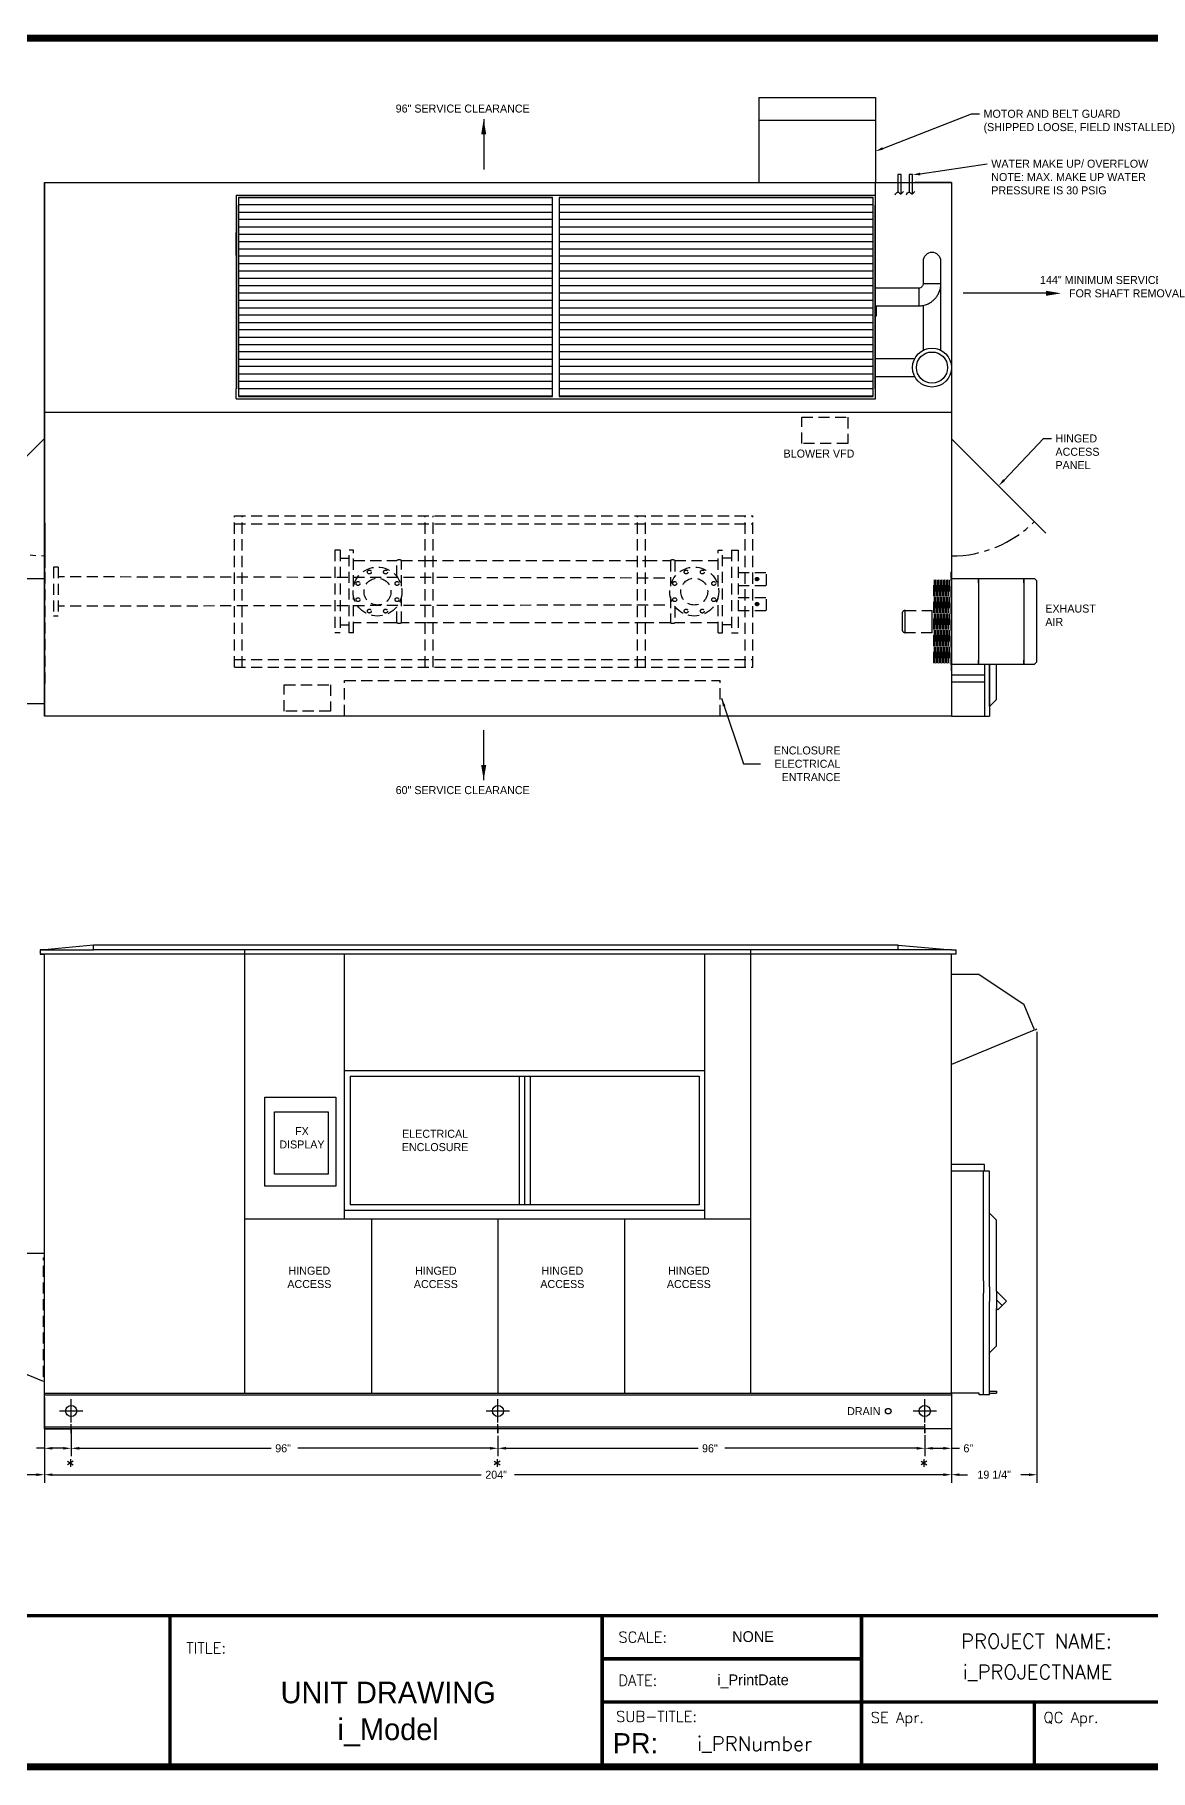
# Model space of a CAD drawing. Header units: inches. Extents: x -268 to 373, y -127 to 277.
# Drawn here: x -34.4 to 216.5, y -118.4 to 272 of the extents above; entities that cross this region are included whole.
import ezdxf
from ezdxf.enums import TextEntityAlignment as Align

# ---------------------------------------------------------------- set-up
doc = ezdxf.new("R2010")
doc.units = ezdxf.units.IN
doc.header["$MEASUREMENT"] = 0
doc.linetypes.add('CENTER', pattern=[2, 1.25, -0.25, 0.25, -0.25])
doc.linetypes.add('HIDDEN', pattern=[0.375, 0.25, -0.125])
doc.layers.get('0').update_dxf_attribs({"color": 10})
doc.layers.get('Defpoints').update_dxf_attribs({"color": 10})
doc.styles.add('ROMANS', font='romans.shx', dxfattribs={"height": 0.125})
doc.styles.add('SIMPLEX', font='SIMPLEX')
doc.dimstyles.get("Standard").update_dxf_attribs({"dimscale": 10, "dimtxt": 0.18, "dimasz": 0.18, "dimexe": 0.18, "dimexo": 0.0625, "dimgap": 0.09, "dimtad": 0, "dimtih": 1, "dimtoh": 1, "dimdec": 4, "dimzin": 0, "dimdsep": 46, "dimlunit": 5, "dimtxsty": 'Standard', "dimcen": -0.2, "dimadec": 0, "dimazin": 0, "dimtfac": 1, "dimtdec": 4, "dimtofl": 0, "dimtmove": 0, "dimatfit": 3, "dimfxl": 1, "dimfrac": 2, "dimtolj": 1, "dimtzin": 0, "dimarcsym": 0})

# ---------------------------------------------------------------- blocks, each defined once
blk = doc.blocks.new('*D17')
at = {"color": 0, "lineweight": -2, "ltscale": 5}
for p, q in [((-59.63, -20.35), (-59.63, -53.72)), ((-32.19, -34.58), (-32.19, -53.72)), ((-57.83, -51.92), (-53.11, -51.92)), ((-33.99, -51.92), (-38.71, -51.92))]:
    blk.add_line(p, q, dxfattribs=at)
at = {"color": 0, "ltscale": 5}
for points in [[(-57.83, -51.62), (-57.83, -52.22), (-59.63, -51.92)], [(-33.99, -51.62), (-33.99, -52.22), (-32.19, -51.92)]]:
    blk.add_solid(points, dxfattribs=at)
at = {"layer": 'Defpoints', "color": 0, "ltscale": 5}
for p in [(-59.63, -19.72), (-32.19, -33.95), (-32.19, -51.92)]:
    blk.add_point(p, dxfattribs=at)
at = {"color": 0, "ltscale": 5, "insert": (-45.91, -51.92), "char_height": 1.8, "attachment_point": 5}
blk.add_mtext('\\A1;27 7/16"', dxfattribs=at)
blk = doc.blocks.new('*D18')
at = {"color": 0, "lineweight": -2, "ltscale": 5}
for p, q in [((191.05, 47.71), (191.05, -53.72)), ((171.81, -34.2), (171.81, -53.72)), ((173.61, -51.92), (175.43, -51.92)), ((189.25, -51.92), (187.43, -51.92))]:
    blk.add_line(p, q, dxfattribs=at)
at = {"color": 0, "ltscale": 5}
for points in [[(173.61, -51.62), (173.61, -52.22), (171.81, -51.92)], [(189.25, -51.62), (189.25, -52.22), (191.05, -51.92)]]:
    blk.add_solid(points, dxfattribs=at)
at = {"layer": 'Defpoints', "color": 0, "ltscale": 5}
for p in [(191.05, 48.34), (171.81, -33.58), (171.81, -51.92)]:
    blk.add_point(p, dxfattribs=at)
at = {"color": 0, "ltscale": 5, "insert": (181.43, -51.92), "char_height": 1.8, "attachment_point": 5}
blk.add_mtext('\\A1;19 1/4"', dxfattribs=at)

msp = doc.modelspace()

# ---------------------------------------------------------------- linework, layer by layer
at = {"color": 1, "linetype": 'Continuous'}
for p, q in [((128.45415, 257.83763), (128.45415, 252.74663)), ((128.45415, 257.83763), (154.70415, 257.83763)), ((154.70415, 257.83763), (154.70415, 252.74663)), ((128.45415, 252.74663), (154.70415, 252.74663)), ((128.45415, 252.74663), (128.45415, 238.71263)), ((154.70415, 252.74663), (154.70415, 238.71263)), ((10.95415, 238.71263), (154.70415, 238.71263)), ((154.70415, 235.83763), (154.70415, 238.71263)), ((10.95415, 235.83763), (154.70415, 235.83763)), ((82.07915, 235.33763), (11.45415, 235.33763)), ((11.45415, 235.33763), (11.45415, 190.58763)), ((82.07915, 235.26749), (11.45415, 235.26749)), ((82.07915, 190.58763), (82.07915, 235.33763)), ((154.20415, 235.33763), (83.57915, 235.33763)), ((83.57915, 235.33763), (83.57915, 190.58763)), ((154.20415, 235.26749), (83.57915, 235.26749)), ((154.20415, 190.58763), (154.20415, 235.33763)), ((154.70415, 233.58763), (154.70415, 235.83763)), ((82.07915, 233.66749), (11.45415, 233.66749)), ((11.45415, 192.33763), (11.45415, 233.58763)), ((82.07915, 231.9786), (11.45415, 231.9786)), ((82.07915, 230.3786), (11.45415, 230.3786)), ((11.47015, 192.33763), (11.47015, 233.58763)), ((154.20415, 233.66749), (83.57915, 233.66749)), ((154.20415, 231.9786), (83.57915, 231.9786)), ((154.20415, 230.3786), (83.57915, 230.3786)), ((154.68815, 233.58763), (154.70415, 233.58763)), ((154.68815, 192.33763), (154.68815, 233.58763)), ((154.70415, 192.33763), (154.70415, 233.58763)), ((10.95415, 224.57276), (10.95415, 227.44776)), ((82.07915, 228.68971), (11.45415, 228.68971)), ((82.07915, 227.00082), (11.45415, 227.00082)), ((154.20415, 228.68971), (83.57915, 228.68971)), ((154.20415, 227.00082), (83.57915, 227.00082)), ((10.95415, 222.32276), (10.95415, 224.57276)), ((82.07915, 225.40082), (11.45415, 225.40082)), ((82.07915, 223.71193), (11.45415, 223.71193)), ((154.20415, 225.40082), (83.57915, 225.40082)), ((154.20415, 223.71193), (83.57915, 223.71193)), ((10.97015, 222.32276), (10.95415, 222.32276)), ((82.07915, 222.11193), (11.45415, 222.11193)), ((82.07915, 220.42305), (11.45415, 220.42305)), ((82.07915, 218.73416), (11.45415, 218.73416)), ((154.20415, 222.11193), (83.57915, 222.11193)), ((154.20415, 220.42305), (83.57915, 220.42305)), ((154.20415, 218.73416), (83.57915, 218.73416)), ((165.43815, 220.97854), (165.43815, 217.97854)), ((169.43815, 217.97854), (169.43815, 220.97854)), ((82.07915, 217.13416), (11.45415, 217.13416)), ((82.07915, 215.44527), (11.45415, 215.44527)), ((154.20415, 217.13416), (83.57915, 217.13416)), ((154.20415, 215.44527), (83.57915, 215.44527)), ((164.45415, 214.96263), (154.70415, 214.96263)), ((164.45415, 214.96263), (164.45415, 210.96255)), ((165.43815, 217.97854), (165.43815, 215.97854)), ((165.43815, 215.97854), (169.43823, 215.97854)), ((169.43815, 215.97854), (169.43815, 217.97854)), ((169.43815, 200.97887), (169.43815, 215.97854)), ((82.07915, 213.84527), (11.45415, 213.84527)), ((82.07915, 212.15638), (11.45415, 212.15638)), ((154.20415, 213.84527), (83.57915, 213.84527)), ((154.20415, 212.15638), (83.57915, 212.15638)), ((154.70415, 210.96263), (164.45415, 210.96263)), ((165.43815, 211.06418), (165.43815, 200.97878)), ((82.07915, 210.46749), (11.45415, 210.46749)), ((82.07915, 208.86749), (11.45415, 208.86749)), ((82.07915, 207.1786), (11.45415, 207.1786)), ((154.20415, 210.46749), (83.57915, 210.46749)), ((154.20415, 208.86749), (83.57915, 208.86749)), ((154.20415, 207.1786), (83.57915, 207.1786)), ((154.95415, 210.71263), (154.70415, 210.71263)), ((154.70415, 208.71263), (154.95415, 208.71263)), ((154.95415, 208.71263), (154.95415, 210.71263)), ((82.07915, 205.5786), (11.45415, 205.5786)), ((82.07915, 203.88971), (11.45415, 203.88971)), ((154.20415, 205.5786), (83.57915, 205.5786)), ((154.20415, 203.88971), (83.57915, 203.88971)), ((82.07915, 202.20082), (11.45415, 202.20082)), ((82.07915, 200.60082), (11.45415, 200.60082)), ((154.20415, 202.20082), (83.57915, 202.20082)), ((154.20415, 200.60082), (83.57915, 200.60082)), ((163.54709, 199.08763), (154.70415, 199.08763)), ((82.07915, 198.91193), (11.45415, 198.91193)), ((82.07915, 197.31193), (11.45415, 197.31193)), ((82.07915, 195.62305), (11.45415, 195.62305)), ((154.20415, 198.91193), (83.57915, 198.91193)), ((154.20415, 197.31193), (83.57915, 197.31193)), ((154.20415, 195.62305), (83.57915, 195.62305)), ((10.95415, 190.08763), (10.95415, 192.33763)), ((82.07915, 193.93416), (11.45415, 193.93416)), ((11.47015, 192.33763), (11.45415, 192.33763)), ((82.07915, 192.33416), (11.45415, 192.33416)), ((154.20415, 193.93416), (83.57915, 193.93416)), ((154.20415, 192.33416), (83.57915, 192.33416)), ((154.68815, 192.33763), (154.70415, 192.33763)), ((154.70415, 195.08763), (163.54709, 195.08763)), ((154.70415, 190.08763), (154.70415, 192.33763)), ((10.95415, 190.08763), (154.70415, 190.08763)), ((82.07915, 190.64527), (11.45415, 190.64527)), ((11.45415, 190.58763), (82.07915, 190.58763)), ((154.20415, 190.64527), (83.57915, 190.64527)), ((83.57915, 190.58763), (154.20415, 190.58763))]:
    msp.add_line(p, q, dxfattribs=at)
at = {"color": 1, "ltscale": 5}
for p, q in [((156.38104, 246.38385), (176.34327, 254.17193)), ((176.34327, 254.17193), (178.14327, 254.17193)), ((66.60377, 252.95243), (66.60377, 241.66999)), ((164.79332, 240.65346), (179.87146, 242.9416)), ((-32.18681, 118.71263), (-32.18681, 238.71263)), ((-32.18681, 238.71263), (171.81319, 238.71263)), ((-32.18681, 238.71263), (-32.18681, 118.71263)), ((160.4921, 240.49124), (159.76053, 240.49124)), ((159.76053, 240.49124), (159.76053, 236.55964)), ((160.4921, 236.19324), (160.4921, 240.49124)), ((160.4921, 238.71263), (162.28488, 238.71263)), ((163.01646, 240.49124), (162.28488, 240.49124)), ((162.28488, 240.49124), (162.28488, 236.55964)), ((163.01646, 236.19324), (163.01646, 240.49124)), ((171.81319, 238.71263), (163.56319, 238.71263)), ((171.81319, 238.71263), (171.81319, 118.71263)), ((194.68967, 213.79131), (174.41598, 213.79131)), ((-32.18681, 187.08763), (171.81319, 187.08763)), ((-32.18681, 181.13852), (-53.40002, 159.92532)), ((171.81319, 181.08763), (193.02639, 159.87443)), ((183.65675, 171.78867), (192.5103, 181.14814)), ((192.5103, 181.14814), (194.3103, 181.14814)), ((-31.99931, 152.06757), (-31.99931, 162.06757)), ((-32.06281, 149.56671), (-58.735, 149.56671)), ((171.75694, 149.68746), (171.75694, 151.12396)), ((171.75694, 151.12396), (171.81944, 151.12396)), ((171.81944, 149.68746), (171.75694, 149.68746)), ((171.75694, 149.68746), (171.75694, 130.31046)), ((171.81944, 149.68746), (171.81944, 151.12396)), ((171.82044, 151.12396), (171.82044, 149.68646)), ((171.82044, 149.68646), (171.82044, 149.62396)), ((171.82044, 149.62396), (190.40868, 149.62396)), ((171.82044, 149.62296), (177.88105, 149.62296)), ((177.88105, 149.62296), (177.88105, 149.62396)), ((177.88105, 148.68646), (177.88105, 149.62296)), ((177.88161, 149.62296), (188.06564, 149.62296)), ((177.88161, 149.62296), (177.88161, 148.68646)), ((177.89941, 148.68646), (177.89941, 131.31146)), ((177.89996, 148.68646), (177.89996, 131.31146)), ((188.06564, 148.68646), (188.06564, 149.62296)), ((188.06564, 149.62296), (188.06601, 149.62296)), ((188.06601, 148.68646), (188.06564, 148.68646)), ((188.06601, 149.62296), (190.4096, 149.62296)), ((188.06601, 149.62296), (188.06601, 148.68646)), ((188.11451, 148.68646), (188.11451, 131.31146)), ((188.11488, 148.68646), (188.11488, 131.31146)), ((190.4096, 149.62296), (190.46735, 149.62296)), ((190.46734, 149.62396), (190.52417, 149.62396)), ((190.52417, 149.62396), (190.92744, 149.18746)), ((190.92744, 149.18746), (190.92744, 130.81046)), ((171.81944, 130.31046), (171.75694, 130.31046)), ((171.75694, 130.31046), (171.75694, 128.87396)), ((171.75694, 128.87396), (171.81944, 128.87396)), ((171.81944, 130.31046), (171.81944, 128.87396)), ((171.82044, 130.37496), (177.88105, 130.37496)), ((171.82044, 130.31146), (171.82044, 130.37396)), ((171.82044, 130.37396), (190.40868, 130.37396)), ((171.82044, 130.31146), (171.82044, 128.87396)), ((177.88105, 131.31146), (177.88105, 130.37496)), ((177.88105, 130.37496), (177.88105, 130.37396)), ((177.88161, 130.37496), (177.88161, 131.31146)), ((177.88161, 130.37496), (188.06564, 130.37496)), ((188.06564, 131.31146), (188.06564, 130.37496)), ((188.06601, 131.31146), (188.06564, 131.31146)), ((188.06564, 130.37496), (188.06601, 130.37496)), ((188.06601, 130.37496), (188.06601, 131.31146)), ((188.06601, 130.37496), (190.4096, 130.37496)), ((190.4096, 130.37496), (190.46735, 130.37496)), ((190.52417, 130.37396), (190.46734, 130.37396)), ((190.92744, 130.81046), (190.52417, 130.37396)), ((-32.06281, 121.44171), (-58.735, 121.44171)), ((171.81319, 118.71263), (-32.18681, 118.71263)), ((66.60377, 104.28271), (66.60377, 115.56515)), ((-21.18681, 67.15213), (-32.18681, 66.15213)), ((-21.18681, 66.15213), (-21.18681, 67.15213)), ((159.81319, 67.15213), (-21.18681, 67.15213)), ((159.81319, 66.15213), (159.81319, 67.15213)), ((159.81319, 67.15213), (171.81319, 66.15213)), ((-32.18681, 66.15213), (-33.18681, 66.15213)), ((-33.18681, 66.15213), (-33.18681, 65.15213)), ((-33.18681, 66.15213), (-21.18681, 66.15213)), ((-33.18681, 65.15213), (-32.18681, 65.15213)), ((172.81319, 65.15213), (-33.18681, 65.15213)), ((-32.18681, -33.57687), (-32.18681, 65.15213)), ((159.81319, 66.15213), (-21.18681, 66.15213)), ((12.90789, -33.57687), (12.90789, 66.04813)), ((35.31319, 5.6162), (35.31319, 65.15213)), ((116.31319, 5.6162), (116.31319, 65.15213)), ((126.71849, -33.57687), (126.71849, 66.04813)), ((171.81319, 66.15213), (159.81319, 66.15213)), ((171.81319, 66.15213), (172.81319, 66.15213)), ((171.81319, -33.57687), (171.81319, 65.15213)), ((172.81319, 66.15213), (172.81319, 65.15213)), ((177.9998, 60.58527), (171.93919, 60.58527)), ((188.18383, 53.78052), (177.9998, 60.58527)), ((190.52743, 48.12257), (188.18383, 53.78052)), ((171.87569, 40.39677), (190.52743, 48.12257)), ((190.64292, 48.17241), (191.04619, 48.33945)), ((35.31319, 38.99572), (116.31319, 38.99572)), ((36.56319, 37.74572), (115.06319, 37.74572)), ((74.56319, 37.74572), (74.56319, 8.74572)), ((75.81319, 37.74572), (75.81319, 8.74572)), ((77.06319, 37.74572), (77.06319, 8.74572)), ((115.06319, 8.74572), (36.56319, 8.74572)), ((12.90789, 5.6162), (126.71849, 5.6162)), ((116.31319, 7.49572), (35.31319, 7.49572)), ((-41.15271, -2.07637), (-32.43781, -2.07637)), ((-32.43781, -30.98856), (-59.11, -19.94058)), ((-32.18681, -33.57687), (171.81319, -33.57687)), ((-32.18681, -41.57687), (-32.18681, -33.57687)), ((-32.18681, -33.95187), (171.81319, -33.95187)), ((171.81319, -33.57687), (171.81319, -41.57687)), ((165.81319, -41.20187), (-32.18681, -41.20187)), ((165.81319, -41.57687), (-32.18681, -41.57687)), ((-32.18681, -41.57687), (-26.18681, -41.57687)), ((-32.18681, -42.20187), (-32.18681, -53.71993)), ((-32.18681, -42.82687), (-32.18681, -47.78047)), ((-26.18681, -42.57687), (-26.18681, -40.57687)), ((-26.18681, -41.57687), (-26.18681, -42.57687)), ((-26.18681, -41.82687), (-26.18681, -47.78047)), ((-26.18681, -42.20187), (-26.18681, -47.78047)), ((69.81319, -42.57687), (69.81319, -40.57687)), ((69.81319, -41.57687), (69.81319, -42.57687)), ((165.81319, -42.57687), (165.81319, -40.57687)), ((171.81319, -41.57687), (165.81319, -41.57687)), ((165.81319, -41.57687), (165.81319, -42.57687)), ((171.81319, -42.20187), (171.81319, -47.78047)), ((171.81319, -42.82687), (171.81319, -53.71993)), ((-32.18681, -45.98047), (-33.98681, -45.98047)), ((-27.98681, -45.98047), (-30.38681, -45.98047)), ((-24.38681, -45.98047), (18.81319, -45.98047)), ((68.01319, -45.98047), (24.81319, -45.98047)), ((69.81319, -43.20187), (69.81319, -47.78047)), ((69.81319, -43.82687), (69.81319, -47.78047)), ((71.61319, -45.98047), (114.81319, -45.98047)), ((164.01319, -45.98047), (120.81319, -45.98047)), ((165.81319, -43.05763), (165.81319, -47.78047)), ((165.81319, -43.82687), (165.81319, -47.78047)), ((167.61319, -45.98047), (170.01319, -45.98047)), ((171.81319, -45.98047), (173.61319, -45.98047)), ((-30.38681, -51.91993), (66.06319, -51.91993)), ((170.01319, -51.91993), (73.56319, -51.91993))]:
    msp.add_line(p, q, dxfattribs=at)
at = {"ltscale": 5}
for p, q in [((10.95415, 235.83763), (10.95415, 192.33763)), ((120.1191, 122.71263), (125.05591, 107.9723)), ((125.05591, 107.9723), (128.85005, 107.9723)), ((36.56319, 37.74572), (36.56319, 8.74572)), ((115.06319, 37.74572), (115.06319, 8.74572)), ((17.3633, 32.98005), (33.3633, 32.98005)), ((17.3633, 12.98005), (17.3633, 32.98005)), ((33.3633, 32.98005), (33.3633, 14.98005)), ((19.58464, 29.68729), (31.58464, 29.68729)), ((19.58464, 15.68729), (19.58464, 29.68729)), ((31.58464, 29.68729), (31.58464, 15.68729)), ((31.58464, 15.68729), (19.58464, 15.68729)), ((33.3633, 12.98005), (17.3633, 12.98005)), ((33.3633, 14.98005), (33.3633, 12.98005)), ((18.90789, 5.6162), (75.81319, 5.60442)), ((41.36054, 5.62209), (41.35242, -33.5696)), ((69.81319, 5.6162), (69.80507, -33.57549)), ((98.26583, 5.62209), (98.27395, -33.5696))]:
    msp.add_line(p, q, dxfattribs=at)
at = {"color": 1, "linetype": 'HIDDEN', "ltscale": 10}
for p, q in [((138.152, 185.91668), (148.53177, 185.91668)), ((138.152, 179.9897), (138.152, 185.91668)), ((148.53177, 185.91668), (148.53177, 179.9897)), ((148.53177, 179.9897), (138.152, 179.9897)), ((10.53849, 163.71263), (127.15216, 163.71263)), ((10.53849, 129.71263), (10.53849, 163.71263)), ((10.53849, 161.96263), (127.15216, 161.96263)), ((12.28849, 129.71263), (12.28849, 163.71263)), ((53.46101, 129.71263), (53.46101, 163.71263)), ((55.21101, 129.71263), (55.21101, 163.71263)), ((101.21101, 129.71263), (101.21101, 163.71263)), ((102.96101, 129.71263), (102.96101, 163.71263)), ((125.40216, 129.71263), (125.40216, 163.71263)), ((127.15216, 129.71263), (127.15216, 163.71263)), ((-32.18681, 126.03519), (-32.18681, 152.78519)), ((-31.99931, 152.78519), (-32.18681, 152.78519)), ((-31.99931, 126.03519), (-31.99931, 152.78519)), ((34.33601, 156.02513), (33.08601, 156.02513)), ((33.08601, 156.02513), (33.08601, 137.40013)), ((34.33601, 156.02513), (34.33601, 137.40013)), ((34.33601, 154.21263), (36.33601, 154.21263)), ((36.33601, 137.40013), (36.33601, 156.02513)), ((37.33601, 156.02513), (36.33601, 156.02513)), ((37.33601, 147.86697), (37.33601, 156.02513)), ((37.33601, 153.71263), (47.08101, 153.71263)), ((47.08101, 150.05552), (47.08101, 153.71263)), ((48.08101, 153.71263), (53.58601, 153.71263)), ((48.08101, 147.91261), (48.08101, 153.71263)), ((53.58601, 153.71263), (103.08601, 153.71263)), ((103.08601, 153.71263), (108.59101, 153.71263)), ((108.59101, 153.71263), (108.59101, 147.91261)), ((109.59101, 153.71263), (109.59101, 150.05552)), ((109.59101, 153.71263), (119.33601, 153.71263)), ((119.33601, 156.02513), (120.33601, 156.02513)), ((119.33601, 147.86697), (119.33601, 156.02513)), ((120.33601, 137.40013), (120.33601, 156.02513)), ((122.33601, 154.21263), (120.33601, 154.21263)), ((122.33601, 156.02513), (123.83601, 156.02513)), ((122.33601, 156.02513), (122.33601, 137.40013)), ((123.83601, 156.02513), (123.83601, 137.40013)), ((-30.14183, 152.20332), (-30.14183, 141.20332)), ((-29.14183, 152.20332), (-30.14183, 152.20332)), ((-29.14183, 152.20332), (-29.14183, 141.20332)), ((107.31069, 149.74563), (-29.14183, 150.01582)), ((123.83601, 150.96263), (130.21101, 150.96263)), ((130.21101, 148.08763), (130.21101, 150.96263)), ((167.84756, 130.68295), (167.84756, 149.24545)), ((167.90381, 149.24545), (167.90381, 130.68295)), ((168.18506, 130.68295), (168.18506, 149.24545)), ((168.24131, 149.24545), (168.24131, 130.68295)), ((168.52256, 130.68295), (168.52256, 149.24545)), ((168.57881, 149.24545), (168.57881, 130.68295)), ((168.86006, 130.68295), (168.86006, 149.24545)), ((168.91631, 149.24545), (168.91631, 130.68295)), ((169.19756, 130.68295), (169.19756, 149.24545)), ((169.25381, 149.24545), (169.25381, 130.68295)), ((169.53506, 130.68295), (169.53506, 149.24545)), ((169.59131, 149.24545), (169.59131, 130.68295)), ((169.87256, 130.68295), (169.87256, 149.24545)), ((169.92881, 149.24545), (169.92881, 130.68295)), ((170.21006, 130.68295), (170.21006, 149.24545)), ((170.26631, 149.24545), (170.26631, 130.68295)), ((170.54756, 130.68295), (170.54756, 149.24545)), ((170.60381, 149.24545), (170.60381, 130.68295)), ((170.88506, 130.68295), (170.88506, 149.24545)), ((170.94131, 149.24545), (170.94131, 130.68295)), ((171.22256, 130.68295), (171.22256, 149.24545)), ((171.27881, 149.24545), (171.27881, 130.68295)), ((171.81319, 149.47045), (171.75694, 149.47045)), ((171.75694, 130.45795), (171.75694, 149.47045)), ((171.81319, 130.45795), (171.81319, 149.47045)), ((37.33601, 137.40013), (37.33601, 145.55829)), ((48.08101, 139.71263), (48.08101, 145.51265)), ((108.59101, 145.51265), (108.59101, 139.71263)), ((119.33601, 137.40013), (119.33601, 145.55829)), ((123.83601, 148.08763), (130.21101, 148.08763)), ((123.83601, 145.33763), (130.21101, 145.33763)), ((130.21101, 142.46263), (130.21101, 145.33763)), ((-29.14183, 141.20332), (-30.14183, 141.20332)), ((107.31069, 143.67963), (-29.14183, 143.39082)), ((47.08101, 139.71263), (47.08101, 143.36973)), ((109.59101, 143.36973), (109.59101, 139.71263)), ((123.83601, 142.46263), (130.21101, 142.46263)), ((160.73194, 141.79233), (160.73194, 139.9642)), ((161.40694, 142.46733), (167.48194, 142.46733)), ((161.40694, 139.9642), (161.40694, 142.46733)), ((167.48194, 139.9642), (167.48194, 142.46733)), ((34.33601, 137.40013), (33.08601, 137.40013)), ((34.33601, 139.21263), (36.33601, 139.21263)), ((37.33601, 137.40013), (36.33601, 137.40013)), ((46.55351, 139.71263), (37.33601, 139.71263)), ((47.08101, 139.71263), (46.02601, 139.71263)), ((53.58601, 139.71263), (48.08101, 139.71263)), ((74.96101, 139.71263), (53.58601, 139.71263)), ((103.08601, 139.71263), (74.96101, 139.71263)), ((108.59101, 139.71263), (103.08601, 139.71263)), ((110.64601, 139.71263), (109.59101, 139.71263)), ((119.33601, 139.71263), (110.64601, 139.71263)), ((119.33601, 137.40013), (120.33601, 137.40013)), ((122.33601, 139.21263), (120.33601, 139.21263)), ((122.33601, 137.40013), (123.83601, 137.40013)), ((160.73194, 139.9642), (160.73194, 138.13608)), ((161.40694, 137.46108), (161.40694, 139.9642)), ((167.48194, 137.46108), (161.40694, 137.46108)), ((167.48194, 137.46108), (167.48194, 139.9642)), ((171.75694, 139.9642), (171.75694, 139.99896)), ((171.75694, 139.9642), (171.75694, 139.9642)), ((10.53849, 131.46263), (127.15216, 131.46263)), ((10.53849, 129.71263), (127.15216, 129.71263)), ((171.81319, 130.45795), (171.75694, 130.45795)), ((21.74811, 125.72507), (32.12789, 125.72507)), ((21.74811, 119.79809), (21.74811, 125.72507)), ((32.12789, 125.72507), (32.12789, 119.79809)), ((35.31319, 126.71263), (119.81319, 126.71263)), ((35.31319, 118.71263), (35.31319, 126.71263)), ((119.81319, 118.71263), (119.81319, 126.71263)), ((32.12789, 119.79809), (21.74811, 119.79809)), ((-32.37431, -29.92062), (-32.37431, -3.17062)), ((-32.18681, -3.17062), (-32.37431, -3.17062)), ((-32.37431, -29.92062), (-32.37431, -3.17062)), ((-32.18681, -3.17062), (-32.37431, -3.17062)), ((-32.18681, -29.92062), (-32.18681, -3.17062)), ((-32.18681, -29.92062), (-32.18681, -3.17062)), ((-32.37431, -16.54562), (-32.37431, -16.50864)), ((-32.37431, -16.54562), (-32.37431, -16.54562)), ((-32.18681, -29.92062), (-32.37431, -29.92062)), ((-32.18681, -29.92062), (-32.37431, -29.92062)), ((37.15716, -33.56873), (115.76486, -33.585))]:
    msp.add_line(p, q, dxfattribs=at)
at = {"color": 1}
for p, q in [((179.28108, 130.37496), (179.28108, 118.71263)), ((180.39202, 130.37496), (180.39202, 118.71263)), ((180.39202, 120.84732), (180.39202, 130.37496)), ((181.9642, 122.4195), (181.9642, 130.37496)), ((179.28108, 127.92216), (171.81319, 127.92216)), ((179.28108, 126.34997), (171.81319, 126.34997)), ((181.9642, 122.4195), (180.39202, 120.84732)), ((171.81319, 118.71263), (180.39202, 118.71263)), ((179.28108, 17.86801), (171.81319, 17.86801)), ((180.39202, 16.34009), (171.81319, 16.34009)), ((179.04715, -8.30065), (179.04715, 16.34009)), ((179.28108, 16.34009), (179.28108, 17.86801)), ((180.39202, -9.64552), (180.39202, 16.34009)), ((181.9642, 5.33478), (180.39202, 6.90696)), ((181.9642, -10.66553), (181.9642, 5.33478)), ((179.04715, -8.30065), (179.04715, -11.07991)), ((179.04715, -33.96991), (179.04715, -11.07991)), ((180.39202, -9.64552), (180.39202, -12.98431)), ((184.18009, -12.88142), (181.9642, -10.66553)), ((181.9642, -10.66553), (181.9642, -14.5565)), ((180.39202, -33.96991), (180.39202, -12.98431)), ((183.20735, -13.85416), (181.9642, -12.61101)), ((181.9642, -22.9646), (181.9642, -14.5565)), ((182.23461, -14.8269), (181.9642, -14.5565)), ((184.18009, -12.88142), (182.23461, -14.8269)), ((181.9642, -22.9646), (180.39202, -24.53679)), ((-26.18681, -40.20187), (-26.18681, -34.95187)), ((69.81319, -40.20187), (69.81319, -34.95187)), ((165.81319, -40.20187), (165.81319, -34.95187)), ((178.03374, -33.57687), (171.81319, -33.57687)), ((178.03374, -33.96991), (178.03374, -33.57687)), ((180.39202, -33.96991), (178.03374, -33.96991)), ((180.39202, -33.10541), (181.9642, -33.10541)), ((180.39202, -33.57687), (181.9642, -33.57687)), ((181.9642, -33.10541), (181.9642, -33.57687)), ((-28.81181, -37.57687), (-23.56181, -37.57687)), ((67.18819, -37.57687), (72.43819, -37.57687)), ((163.18819, -37.57687), (168.43819, -37.57687))]:
    msp.add_line(p, q, dxfattribs=at)
at = {"lineweight": 30}
for p, q in [((-3.95055, -117.62395), (-3.95055, -83.60395)), ((93.24945, -83.60395), (287.64945, -83.60395)), ((93.24945, -117.62395), (93.24945, -83.60395)), ((151.56945, -83.60395), (151.56945, -117.62395)), ((151.56945, -93.32395), (93.24945, -93.32395)), ((287.64945, -103.04395), (93.24945, -103.04395)), ((190.44945, -103.04395), (190.44945, -117.62395))]:
    msp.add_line(p, q, dxfattribs=at)
at = {"const_width": 1.5552}
msp.add_lwpolyline([(-256.67055, -117.62395), (365.40945, -117.62395), (365.40945, 271.17605), (-256.67055, 271.17605), (-256.67055, -117.62395)], dxfattribs=at)
at = {"lineweight": 30, "const_width": 0.7776}
for points in [[(365.40945, -83.60395), (-101.15055, -83.60395), (-101.15055, -117.62395)], [(-3.95055, -83.60395), (-3.95055, -117.62395)], [(93.24945, -83.60395), (93.24945, -117.62395)], [(151.56945, -83.60395), (151.56945, -117.62395)], [(151.56945, -93.32395), (93.24945, -93.32395)], [(287.64945, -103.04395), (93.24945, -103.04395)], [(190.44945, -103.04395), (190.44945, -117.62395)]]:
    msp.add_lwpolyline(points, dxfattribs=at)
at = {"color": 1, "linetype": 'Continuous'}
for radius in [4.375, 3.5]:
    msp.add_circle((167.43819, 197.08763), radius, dxfattribs=at)
at = {"color": 1, "linetype": 'HIDDEN', "ltscale": 10}
for centre, radius in [((42.71351, 146.71263), 5.5), ((38.32551, 148.53063), 0.44), ((42.71351, 146.71263), 3.033), ((40.89551, 151.10063), 0.44), ((44.53151, 151.10063), 0.44), ((47.10351, 148.53063), 0.44), ((113.95851, 146.71263), 5.5), ((109.57051, 148.53063), 0.44), ((113.95851, 146.71263), 3.033), ((112.14051, 151.10063), 0.44), ((115.77651, 151.10063), 0.44), ((118.34851, 148.53063), 0.44), ((128.08601, 149.52513), 0.375), ((128.08601, 149.52513), 0.21875), ((38.32551, 144.89463), 0.44), ((47.10351, 144.89463), 0.44), ((109.57051, 144.89463), 0.44), ((118.34851, 144.89463), 0.44), ((40.89551, 142.32463), 0.44), ((44.53151, 142.32463), 0.44), ((112.14051, 142.32463), 0.44), ((115.77651, 142.32463), 0.44), ((128.08601, 143.90013), 0.375), ((128.08601, 143.90013), 0.21875)]:
    msp.add_circle(centre, radius, dxfattribs=at)
at = {"color": 1, "ltscale": 5}
for centre, radius in [((-26.18681, -37.57687), 1.25), ((69.81319, -37.57687), 1.25), ((157.59214, -37.62524), 0.625), ((165.81319, -37.57687), 1.25)]:
    msp.add_circle(centre, radius, dxfattribs=at)
at = {"color": 1, "linetype": 'Continuous'}
msp.add_arc((167.43815, 220.97854), 2, 0, 180, dxfattribs=at)
at = {"color": 1, "linetype": 'CENTER', "ltscale": 5}
for centre, start, end in [((-32.18681, 181.13852), 225, 270), ((171.81319, 181.08763), 270, 315)]:
    msp.add_arc(centre, 26.3684, start, end, dxfattribs=at)
at = {"color": 1, "linetype": 'HIDDEN', "ltscale": 10}
for centre, radius, start, end in [((47.58471, 152.77513), 1.0625, 61.9275032, 118.0725741), ((109.0865, 152.77233), 1.0653, 61.9425864, 117.718085), ((167.87569, 149.24545), 0.02813, 0, 180), ((168.21319, 149.24545), 0.02813, 0, 180), ((168.55069, 149.24545), 0.02813, 0, 180), ((168.88819, 149.24545), 0.02813, 0, 180), ((169.22569, 149.24545), 0.02813, 0, 180), ((169.56319, 149.24545), 0.02813, 0, 180), ((169.90069, 149.24545), 0.02813, 0, 180), ((170.23819, 149.24545), 0.02813, 0, 180), ((170.57569, 149.24545), 0.02813, 0, 180), ((170.91319, 149.24545), 0.02813, 0, 180), ((171.25069, 149.24545), 0.02813, 0, 180), ((161.40694, 141.79233), 0.675, 90, 180), ((47.58552, 140.65293), 1.0653, 241.9425937, 297.7180842), ((109.0865, 140.65293), 1.0653, 242.2819166, 298.0573994), ((161.40694, 138.13608), 0.675, 180, 270), ((167.87569, 130.68295), 0.02813, 180, 0), ((168.21319, 130.68295), 0.02813, 180, 0), ((168.55069, 130.68295), 0.02813, 180, 0), ((168.88819, 130.68295), 0.02813, 180, 0), ((169.22569, 130.68295), 0.02813, 180, 0), ((169.56319, 130.68295), 0.02813, 180, 0), ((169.90069, 130.68295), 0.02813, 180, 0), ((170.23819, 130.68295), 0.02813, 180, 0), ((170.57569, 130.68295), 0.02813, 180, 0), ((170.91319, 130.68295), 0.02813, 180, 0), ((171.25069, 130.68295), 0.02813, 180, 0)]:
    msp.add_arc(centre, radius, start, end, dxfattribs=at)
at = {"color": 1, "ltscale": 5}
for centre, radius, start, end in [((177.88074, 149.62313), 0.000884, 348.7217105, 69.3887829), ((188.06504, 149.623), 0.000964, 357.8239048, 87.6445143), ((188.06477, 149.62313), 0.000884, 348.7217105, 69.3887829), ((190.40864, 149.623), 0.000964, 357.8239048, 87.6445143), ((177.88074, 130.37479), 0.000884, 290.6112171, 11.2782895), ((188.06504, 130.37492), 0.000964, 272.3554857, 2.1760952), ((188.06477, 130.37479), 0.000884, 290.6112171, 11.2782895), ((190.40864, 130.37492), 0.000964, 272.3554857, 2.1760952)]:
    msp.add_arc(centre, radius, start, end, dxfattribs=at)
for points, knots in [([(159.1889, 235.94319), (159.16557, 236.24625), (159.8611, 236.87942), (160.31364, 235.86445), (160.87544, 236.44743), (161.0241, 236.70957)], [0, 0, 0, 0, 0.911873942, 1.455399823, 2.359498146, 2.359498146, 2.359498146, 2.359498146]), ([(161.71325, 235.94319), (161.68992, 236.24625), (162.38545, 236.87942), (162.83799, 235.86445), (163.39979, 236.44743), (163.54845, 236.70957)], [0, 0, 0, 0, 0.911873942, 1.455399823, 2.359498146, 2.359498146, 2.359498146, 2.359498146]), ([(171.75694, 149.68746), (171.7577, 149.68004), (171.75921, 149.66524), (171.77095, 149.64572), (171.78808, 149.63136), (171.80575, 149.62473), (171.81677, 149.62415), (171.82044, 149.62396)], [0, 0, 0, 0, 0.223049751, 0.445131334, 0.667212557, 0.889293597, 1, 1, 1, 1]), ([(171.75694, 130.31046), (171.7577, 130.31788), (171.75921, 130.33268), (171.77095, 130.3522), (171.78808, 130.36656), (171.80575, 130.37319), (171.81677, 130.37377), (171.82044, 130.37396)], [0, 0, 0, 0, 0.223049751, 0.445131334, 0.667212557, 0.889293597, 1, 1, 1, 1])]:
    msp.add_open_spline(points, degree=3, knots=knots, dxfattribs=at)
at = {"color": 1, "linetype": 'Continuous'}
for points, knots in [([(165.43815, 215.97854), (165.43874, 215.8511), (165.42181, 215.74472), (165.38362, 215.6369), (165.35244, 215.54888), (165.30709, 215.45991), (165.25243, 215.38181), (165.20574, 215.31511), (165.15227, 215.25635), (165.09014, 215.20386), (165.01302, 215.13871), (164.92257, 215.08323), (164.83169, 215.04342), (164.71436, 214.99202), (164.59631, 214.96676), (164.45415, 214.96263)], [0, 0, 0, 0, 0.222409477, 0.222409477, 0.222409477, 0.403964228, 0.403964228, 0.403964228, 0.559034791, 0.559034791, 0.559034791, 0.751497948, 0.751497948, 0.751497948, 1, 1, 1, 1]), ([(164.45415, 210.96263), (164.83411, 210.96592), (165.14928, 211.00126), (165.48007, 211.07325), (165.78552, 211.13972), (166.10429, 211.23745), (166.40026, 211.36262), (166.65169, 211.46894), (166.88666, 211.59507), (167.11523, 211.74085), (167.27761, 211.8444), (167.43675, 211.95788), (167.58725, 212.07901), (167.75621, 212.21501), (167.91429, 212.36067), (168.06295, 212.51797), (168.25764, 212.72396), (168.43621, 212.94992), (168.59402, 213.18446), (168.75474, 213.42333), (168.89395, 213.6711), (169.01076, 213.93724), (169.14263, 214.23767), (169.24597, 214.56152), (169.31695, 214.87275), (169.39822, 215.22908), (169.43708, 215.56887), (169.43815, 215.97854)], [0, 0, 0, 0, 0.132188095, 0.132188095, 0.132188095, 0.254254776, 0.254254776, 0.254254776, 0.357946984, 0.357946984, 0.357946984, 0.43161097, 0.43161097, 0.43161097, 0.514315633, 0.514315633, 0.514315633, 0.622621365, 0.622621365, 0.622621365, 0.732924826, 0.732924826, 0.732924826, 0.857441078, 0.857441078, 0.857441078, 1, 1, 1, 1])]:
    msp.add_open_spline(points, degree=3, knots=knots, dxfattribs=at)
at = {"color": 1, "ltscale": 5}
for points in [[(171.81944, 149.68746), (171.82044, 149.68646)], [(171.81944, 130.31046), (171.82044, 130.31146)]]:
    msp.add_open_spline(points, degree=1, dxfattribs=at)
for points in [[(67.16855, 249.56378), (66.60377, 252.95243), (66.039, 249.56378)], [(156.49008, 246.10437), (154.70415, 245.72963), (156.27201, 246.66334)], [(164.83833, 240.35686), (163.01369, 240.3834), (164.74831, 240.95007)], [(193.10102, 213.22654), (196.48967, 213.79131), (193.10102, 214.35609)], [(194.68967, 214.09131), (196.48967, 213.79131), (194.68967, 213.49131)], [(183.87469, 171.58251), (182.41979, 170.48103), (183.43881, 171.99483)], [(120.38361, 120.90707), (120.1191, 122.71263), (120.9549, 121.09046)], [(66.039, 107.67136), (66.60377, 104.28271), (67.16855, 107.67136)], [(-30.38681, -45.68047), (-30.38681, -46.28047), (-32.18681, -45.98047)], [(-27.98681, -45.68047), (-27.98681, -46.28047), (-26.18681, -45.98047)], [(-24.38681, -45.68047), (-24.38681, -46.28047), (-26.18681, -45.98047)], [(68.01319, -45.68047), (68.01319, -46.28047), (69.81319, -45.98047)], [(71.61319, -45.68047), (71.61319, -46.28047), (69.81319, -45.98047)], [(164.01319, -45.68047), (164.01319, -46.28047), (165.81319, -45.98047)], [(167.61319, -45.68047), (167.61319, -46.28047), (165.81319, -45.98047)], [(170.01319, -45.68047), (170.01319, -46.28047), (171.81319, -45.98047)], [(-30.38681, -51.61993), (-30.38681, -52.21993), (-32.18681, -51.91993)], [(170.01319, -51.61993), (170.01319, -52.21993), (171.81319, -51.91993)]]:
    msp.add_solid(points, dxfattribs=at)

# ---------------------------------------------------------------- texts
at = {"color": 1}
for s, p in [('96" SERVICE CLEARANCE', (46.80044, 254.44569)), ('MOTOR AND BELT GUARD', (179.04327, 253.27193)), ('(SHIPPED LOOSE, FIELD INSTALLED)', (179.04327, 250.27193)), ('WATER MAKE UP/ OVERFLOW', (180.77146, 242.0416)), ('NOTE: MAX. MAKE UP WATER', (180.77146, 239.0416)), ('PRESSURE IS 30 PSIG', (180.77146, 236.0416)), ('144" MINIMUM SERVICE CLEARANCE', (191.73063, 215.89131)), ('FOR SHAFT REMOVAL', (198.26189, 212.89131)), ('HINGED', (195.2103, 180.24814)), ('BLOWER VFD', (134.05844, 176.84259)), ('ACCESS', (195.2103, 177.24814)), ('PANEL', (195.2103, 174.24814)), ('60" SERVICE CLEARANCE', (46.80044, 101.15374)), ('96"', (19.71319, -46.88047)), ('96"', (115.71319, -46.88047)), ('6"', (174.51319, -46.88047)), ('204"', (66.96319, -52.81993))]:
    msp.add_text(s, height=1.8, dxfattribs=at).set_placement(p)
at = {"color": 1, "style": 'ROMANS'}
for p in [(-27.39699, -51.43873), (68.60301, -51.43873), (164.60301, -51.43873)]:
    msp.add_text('*', height=2.99066, dxfattribs=at).set_placement(p)
at = {"lineweight": 30, "style": 'SIMPLEX'}
for s, p in [('TITLE:', (-0.30555, -92.10895)), ('SCALE:', (96.89445, -89.67895)), ('DATE:', (96.89445, -99.39895)), ('SUB-TITLE:', (96.36788, -107.51545)), ('SE Apr.', (153.6356, -107.74128)), ('QC Apr.', (192.5156, -107.74128))]:
    msp.add_text(s, height=2.43, dxfattribs=at).set_placement(p)
at = {"lineweight": 30}
for s, height, p in [('NONE', 2.43, (127.17926, -89.55057)), ('i_PrintDate', 2.43, (127.17926, -99.27057)), ('UNIT DRAWING', 4.86, (45.10872, -103.32917)), ('i_Model', 4.86, (45.10872, -111.61232))]:
    msp.add_text(s, height=height, dxfattribs=at).set_placement(p, align=Align.CENTER)
at = {"lineweight": 30, "style": 'SIMPLEX'}
for s, p in [('PROJECT NAME:', (190.93754, -90.97474)), ('i_PROJECTNAME', (191.18292, -97.88195)), ('i_PRNumber', (127.52011, -114.04375))]:
    msp.add_text(s, height=3.22704, dxfattribs=at).set_placement(p, align=Align.CENTER)
at = {"lineweight": 30}
msp.add_text('PR:', height=4.55625, dxfattribs=at).set_placement((105.81497, -114.60523), align=Align.RIGHT)
at = {"color": 1, "ltscale": 5, "char_height": 1.8}
for s, insert, attachment_point in [('EXHAUST\\PAIR', (192.92842, 143.78213), 1), ('ENCLOSURE\\PELECTRICAL\\PENTRANCE', (146.85809, 104.05044), 9), ('FX\\PDISPLAY', (25.72026, 23.84265), 5), ('ELECTRICAL\\PENCLOSURE', (55.66956, 23.24572), 5), ('HINGED\\PACCESS', (27.3885, -7.54967), 5), ('HINGED\\PACCESS', (55.84115, -7.55556), 5), ('HINGED\\PACCESS', (84.2938, -7.54502), 5), ('HINGED\\PACCESS', (112.74645, -7.54967), 5), ('DRAIN', (155.8371, -38.52628), 9)]:
    msp.add_mtext(s, dxfattribs=dict(at, insert=insert, attachment_point=attachment_point))

# ---------------------------------------------------------------- dimensions: what is measured, and where the dimension line sits
at = {"ltscale": 5}
for base, p1, p2, picture, middle in [((171.81319, -51.91993), (191.04619, 48.33945), (171.81319, -33.57687), '*D18', (181.42969, -51.91993)), ((-32.186812, -51.919933), (-59.628758, -19.723704), (-32.186812, -33.951865), '*D17', (-45.907785, -51.919933))]:
    dim = msp.add_linear_dim(base=base, p1=p1, p2=p2, dimstyle='Standard', override={"dimpost": '"'}, dxfattribs=at)
    dim.commit()
    dim.dimension.update_dxf_attribs({"geometry": picture, "text_midpoint": middle})

doc.saveas('drawing.dxf')
